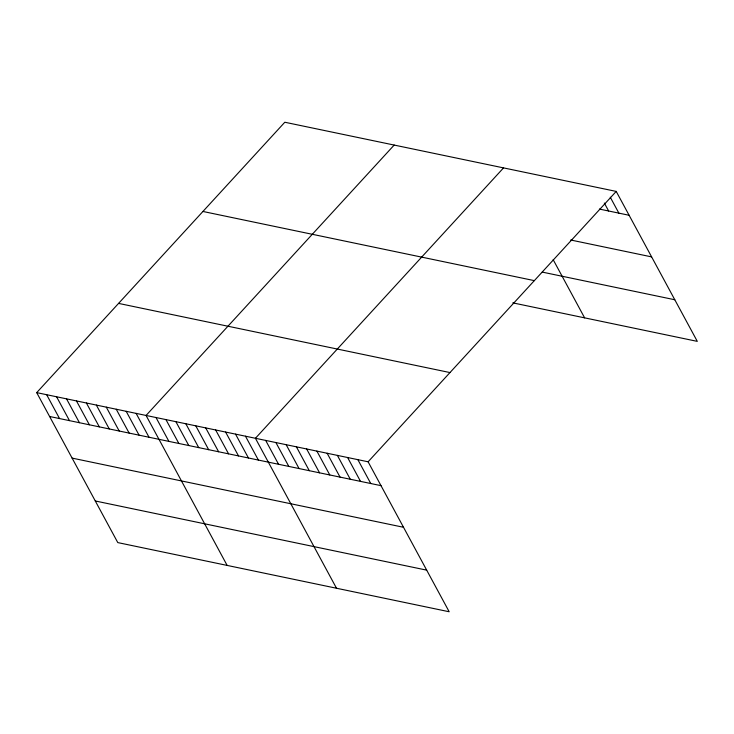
<?xml version="1.0" encoding="UTF-8"?>
<svg xmlns="http://www.w3.org/2000/svg" width="734" height="734" viewBox="0 0 734 734"><rect width="100%" height="100%" fill="white"/><g stroke="black" fill="none" stroke-linecap="round" stroke-linejoin="round"><path stroke-width="1.1" d="M36.7 392.626L368.101 461.796L449.19 611.761L117.789 542.591L36.7 392.626L284.81 122.239L616.211 191.409L697.3 341.374L512.818 302.867M394.176 145.066L146.066 415.453L227.145 565.419M503.542 167.893L255.423 438.281L336.511 588.246M368.101 461.796L616.211 191.409M599.412 209.071L629.121 215.273M570.694 240L651.618 256.891M542.242 272.094L674.803 299.756M202.933 211.465L534.343 280.636M118.578 303.399L449.979 372.569M49.6 416.49L381.01 485.66M72.106 458.108L403.507 527.278M95.282 500.973L426.693 570.144M610.275 197.226L618.872 213.135M604.33 203.043L608.633 210.997M553.17 259.68L584.622 317.859M357.862 459.658L370.762 483.522M347.613 457.521L360.522 481.385M337.374 455.383L350.274 479.247M327.135 453.245L340.035 477.109M316.886 451.107L329.786 474.971M306.647 448.969L319.547 472.834M296.398 446.832L309.298 470.696M286.159 444.694L299.059 468.558M275.911 442.556L288.82 466.42M265.671 440.418L278.571 464.283M245.486 436.207L258.386 460.071M235.541 434.133L248.441 457.988M225.604 432.051L238.504 455.915M215.658 429.977L228.558 453.841M205.713 427.904L218.622 451.768M195.776 425.83L208.676 449.694M185.83 423.757L198.73 447.621M175.894 421.683L188.794 445.538M165.948 419.6L178.848 443.464M156.003 417.527L168.912 441.391M136.12 413.38L149.02 437.244M126.175 411.306L139.084 435.17M116.238 409.233L129.138 433.088M106.292 407.15L119.202 431.014M96.356 405.076L109.256 428.94M86.41 403.003L99.31 426.867M76.464 400.929L89.374 424.793M66.528 398.856L79.428 422.72M56.582 396.782L69.491 420.637M46.646 394.699L59.546 418.563"/></g></svg>
